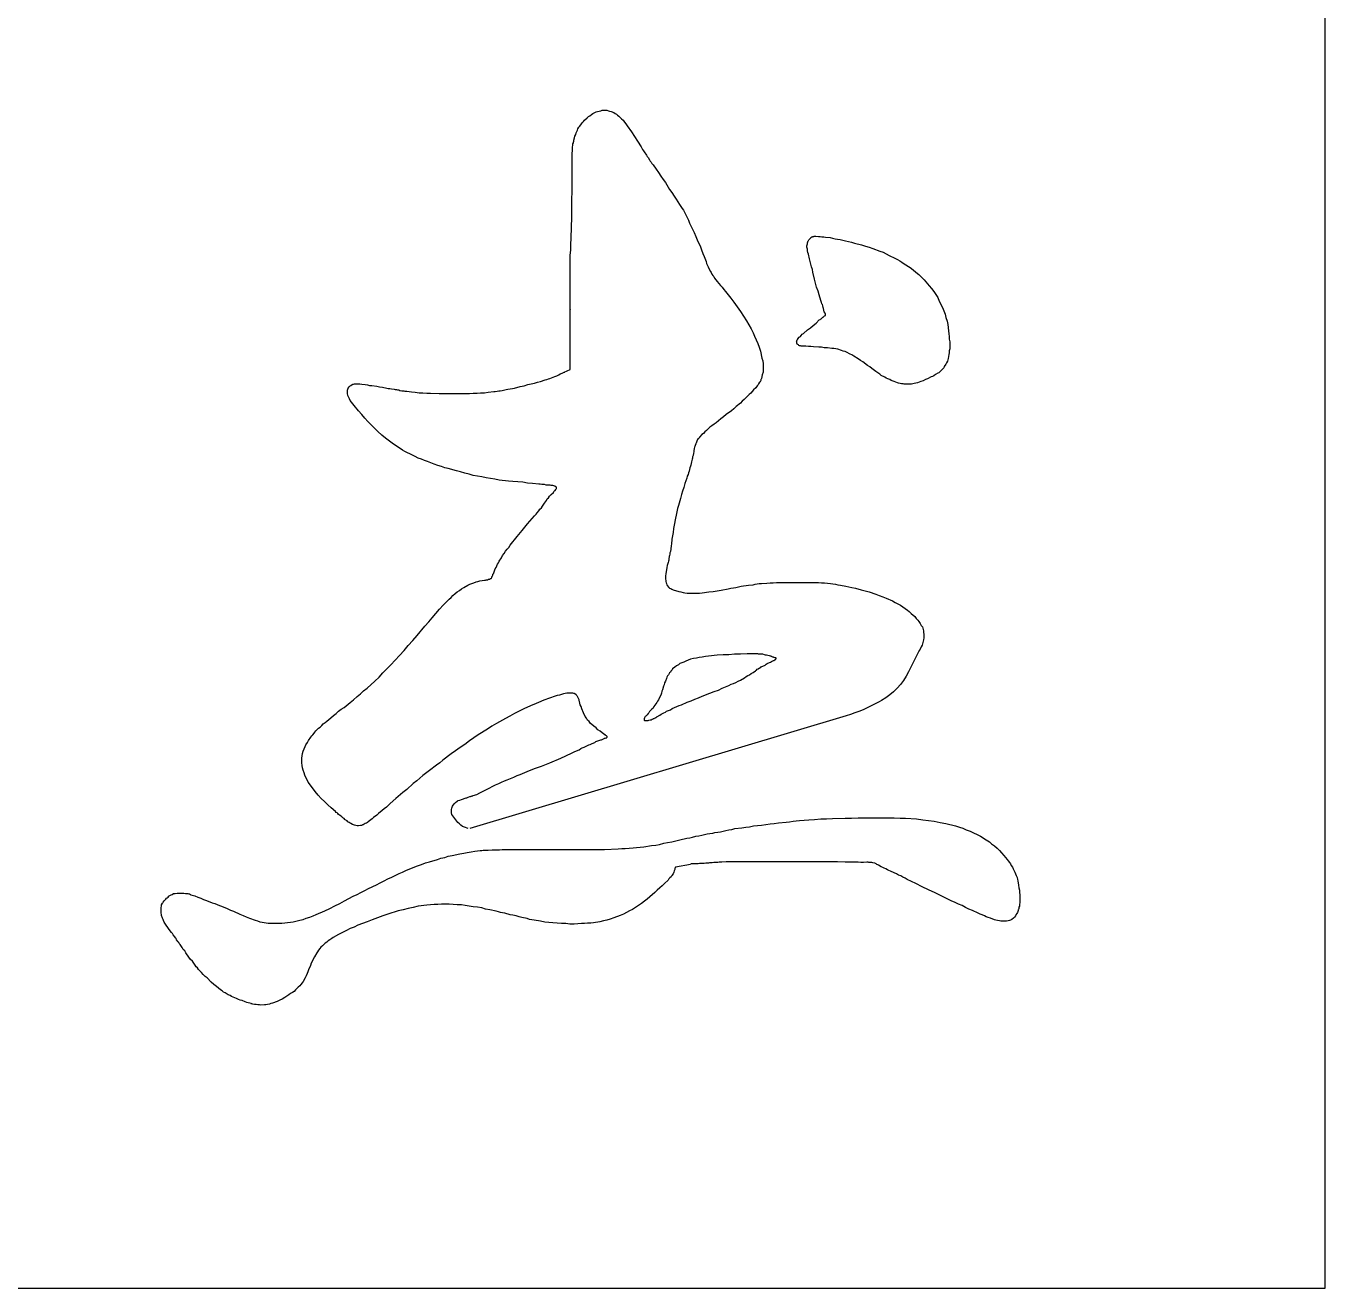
# Model space of a CAD drawing. Extents: x 0 to 5.1, y 0 to 11.
# Drawn here: x 2.559 to 5.118, y 0 to 2.487 of the extents above; entities that cross this region are included whole.
import ezdxf

# ---------------------------------------------------------------- set-up
doc = ezdxf.new("R2010")
doc.units = 0
doc.header["$MEASUREMENT"] = 0
doc.layers.get('0').update_dxf_attribs({"linetype": 'CONTINUOUS'})

msp = doc.modelspace()

# ---------------------------------------------------------------- linework, layer by layer
at = {"color": 88, "linetype": 'CONTINUOUS'}
for p, q in [((3.631328, 1.928382), (3.631328, 1.927623)), ((3.6192, 1.804785), (3.6192, 1.804027)), ((3.199236, 0.915344), (3.199236, 0.914585)), ((3.199236, 0.915344), (3.199236, 0.914585)), ((3.002899, 0.560477), (3.002899, 0.559719)), ((3.002899, 0.560477), (3.002899, 0.559719))]:
    msp.add_line(p, q, dxfattribs=at)
at = {"color": 7, "linetype": 'CONTINUOUS'}
msp.add_line((3.838278, 0.830418), (3.86834, 0.835313), dxfattribs=at)
msp.add_lwpolyline([(0, 0), (5.11811, 0), (5.11811, 11.023622), (0, 11.023622)], close=True, dxfattribs=at)
for points in [[(3.631329, 1.928382), (3.631329, 1.937481), (3.631329, 1.947338), (3.631329, 1.956437), (3.631329, 1.965536), (3.631329, 1.974636), (3.631329, 1.983735), (3.631329, 2.000416), (3.631329, 2.007241), (3.631329, 2.014065), (3.631329, 2.021648), (3.631329, 2.028472), (3.631329, 2.035296), (3.632087, 2.045912), (3.632087, 2.049703), (3.632087, 2.053495), (3.632087, 2.057286), (3.632087, 2.061077), (3.632845, 2.064869), (3.632845, 2.07321), (3.632845, 2.077759), (3.633603, 2.082309), (3.633603, 2.086858), (3.633603, 2.097474), (3.634361, 2.10354), (3.634361, 2.109606), (3.634361, 2.115672), (3.634361, 2.121738), (3.634361, 2.134629), (3.634361, 2.142211), (3.634361, 2.149794), (3.635119, 2.156618), (3.635119, 2.164201), (3.635119, 2.180125), (3.635119, 2.189224), (3.635119, 2.198323), (3.635119, 2.20818), (3.635119, 2.217279), (3.635119, 2.23017), (3.635119, 2.233203), (3.635119, 2.236994), (3.635877, 2.240785), (3.635877, 2.243819), (3.635877, 2.24761), (3.636635, 2.252918), (3.636635, 2.255192), (3.637393, 2.256709), (3.637393, 2.258226), (3.638151, 2.2605), (3.638151, 2.262017), (3.639667, 2.266566), (3.640425, 2.270358), (3.641941, 2.273391), (3.642699, 2.276424), (3.645732, 2.281732), (3.64649, 2.284765), (3.648006, 2.287798), (3.65028, 2.290073), (3.653312, 2.294622), (3.655586, 2.296897), (3.657103, 2.299172), (3.659377, 2.301446), (3.664683, 2.305996), (3.666957, 2.309029), (3.66999, 2.310546), (3.673022, 2.31282), (3.676054, 2.315095), (3.682118, 2.318128), (3.685151, 2.318886), (3.688183, 2.319645), (3.691215, 2.320403), (3.694247, 2.321161), (3.700312, 2.321161), (3.703344, 2.321161), (3.706376, 2.320403), (3.70865, 2.319645), (3.711683, 2.318886), (3.716989, 2.316612), (3.720021, 2.315095), (3.722295, 2.313579), (3.72457, 2.311304), (3.726844, 2.309787), (3.73215, 2.30448), (3.735182, 2.301446), (3.738215, 2.297655), (3.740489, 2.294622), (3.743521, 2.290831), (3.75186, 2.278699), (3.757924, 2.269599), (3.763989, 2.2605), (3.770811, 2.249126), (3.771569, 2.24761), (3.773085, 2.245335), (3.773843, 2.243819), (3.77536, 2.241544), (3.778392, 2.236994), (3.779908, 2.234719), (3.781424, 2.232445), (3.78294, 2.23017), (3.784456, 2.227895), (3.787488, 2.223345), (3.789005, 2.221071), (3.790521, 2.218796), (3.792037, 2.216521), (3.794311, 2.213488), (3.800375, 2.205147), (3.804924, 2.198323), (3.809472, 2.191498), (3.81402, 2.184674), (3.818569, 2.178608), (3.826907, 2.164959), (3.831456, 2.158893), (3.836004, 2.152069), (3.839794, 2.146003), (3.846617, 2.135387), (3.848891, 2.131596), (3.851923, 2.127804), (3.854198, 2.124013), (3.858746, 2.114914), (3.861778, 2.109606), (3.864052, 2.104298), (3.866326, 2.098991), (3.872391, 2.086858), (3.875423, 2.080034), (3.878455, 2.072451), (3.881488, 2.065627), (3.887552, 2.051978), (3.889826, 2.045912), (3.8921, 2.039088), (3.895133, 2.033022), (3.898923, 2.023164), (3.899681, 2.019373), (3.901197, 2.01634), (3.902713, 2.012549), (3.904229, 2.009516), (3.907262, 2.003449), (3.908778, 2.001175), (3.910294, 1.998142), (3.91181, 1.995867), (3.914084, 1.993592), (3.9156, 1.990559), (3.920907, 1.983735), (3.923939, 1.979943), (3.926971, 1.976152), (3.930761, 1.972361), (3.933794, 1.967811), (3.936826, 1.96402), (3.947439, 1.951129), (3.953503, 1.942789), (3.960326, 1.933689), (3.96639, 1.92459), (3.972455, 1.915491), (3.978519, 1.906392), (3.987616, 1.890468), (3.991406, 1.882886), (3.994438, 1.876061), (3.99747, 1.868479), (4.000503, 1.861655), (4.003535, 1.854072), (4.005809, 1.846489), (4.008841, 1.832841), (4.010357, 1.827533), (4.011115, 1.821467), (4.011115, 1.816159), (4.011115, 1.810093), (4.011115, 1.804785), (4.009599, 1.799477), (4.008083, 1.792653), (4.007325, 1.791136), (4.006567, 1.790378), (4.006567, 1.788861), (4.005809, 1.787345), (4.005051, 1.785828), (4.004293, 1.78507), (4.002019, 1.782037), (4.001261, 1.779762), (3.999745, 1.778246), (3.998228, 1.775971), (3.996712, 1.774454), (3.992164, 1.769905), (3.98989, 1.766872), (3.986858, 1.763839), (3.983825, 1.760806), (3.977003, 1.75474), (3.973971, 1.750948), (3.97018, 1.747915), (3.96639, 1.744124), (3.958051, 1.7373), (3.953503, 1.73275), (3.948955, 1.728959), (3.938342, 1.721376), (3.933036, 1.716826), (3.927729, 1.713035), (3.918632, 1.705453), (3.914842, 1.702419), (3.910294, 1.699386), (3.906504, 1.696353), (3.899681, 1.690287), (3.896649, 1.687254), (3.893617, 1.684221), (3.890584, 1.681946), (3.886036, 1.676639), (3.88452, 1.674364), (3.882246, 1.672089), (3.88073, 1.669056), (3.879213, 1.665265), (3.878455, 1.664506), (3.878455, 1.66299), (3.877697, 1.662232), (3.876939, 1.65844), (3.876181, 1.656924), (3.875423, 1.654649), (3.874665, 1.650099), (3.874665, 1.647825), (3.873907, 1.64555), (3.873149, 1.641), (3.872391, 1.637967), (3.872391, 1.635692), (3.871633, 1.633418), (3.870117, 1.62811), (3.869359, 1.625077), (3.868601, 1.622044), (3.867843, 1.619769), (3.867085, 1.616736), (3.865568, 1.609912), (3.864052, 1.606878), (3.863294, 1.603087), (3.861778, 1.600054), (3.86102, 1.596263), (3.85723, 1.585647), (3.854956, 1.578065), (3.852681, 1.570482), (3.850407, 1.563658), (3.848133, 1.556075), (3.844343, 1.542426), (3.842827, 1.53636), (3.841311, 1.529536), (3.839794, 1.52347), (3.838278, 1.517404), (3.836004, 1.503755), (3.834488, 1.49693), (3.83373, 1.489348), (3.832972, 1.482524), (3.831456, 1.475699), (3.830698, 1.465842), (3.82994, 1.463567), (3.82994, 1.461292), (3.829182, 1.458259), (3.829182, 1.455984), (3.828424, 1.451435), (3.827666, 1.44916), (3.827666, 1.446127), (3.826907, 1.443852), (3.826149, 1.441577), (3.825391, 1.437028), (3.825391, 1.434753), (3.824633, 1.432478), (3.823875, 1.430203), (3.822359, 1.424137), (3.821601, 1.420346), (3.820843, 1.415796), (3.820085, 1.412005), (3.819327, 1.407456), (3.818569, 1.403664), (3.818569, 1.39684), (3.819327, 1.394565), (3.819327, 1.39229), (3.820085, 1.390016), (3.820843, 1.388499), (3.821601, 1.386224), (3.822359, 1.384708), (3.825391, 1.380916), (3.826907, 1.3794), (3.829182, 1.378642), (3.831456, 1.377125), (3.83373, 1.376367), (3.836004, 1.375609), (3.838278, 1.37485), (3.845101, 1.372576), (3.848891, 1.371817), (3.853439, 1.371059), (3.85723, 1.370301), (3.861778, 1.369542), (3.870875, 1.369542), (3.875423, 1.369542), (3.88073, 1.369542), (3.886036, 1.369542), (3.891342, 1.370301), (3.904229, 1.371817), (3.912568, 1.372576), (3.920907, 1.374092), (3.928487, 1.375609), (3.942132, 1.377883), (3.947439, 1.3794), (3.952745, 1.380158), (3.957293, 1.380916), (3.967906, 1.383191), (3.972455, 1.383949), (3.977761, 1.384708), (3.982309, 1.385466), (3.991406, 1.386224), (3.995196, 1.386982), (3.999745, 1.387741), (4.003535, 1.388499), (4.008083, 1.388499), (4.018696, 1.389257), (4.024761, 1.390016), (4.030825, 1.390016), (4.037647, 1.390774), (4.043712, 1.390774), (4.060389, 1.390774), (4.071002, 1.390774), (4.081615, 1.390774), (4.09147, 1.390774), (4.108147, 1.390774), (4.114211, 1.390774), (4.120276, 1.390774), (4.12634, 1.390016), (4.132405, 1.390016), (4.143776, 1.388499), (4.148324, 1.387741), (4.15363, 1.386982), (4.158179, 1.386224), (4.163485, 1.385466), (4.174098, 1.383191), (4.180162, 1.381675), (4.186227, 1.380916), (4.193049, 1.3794), (4.20442, 1.376367), (4.209727, 1.37485), (4.215033, 1.373334), (4.220339, 1.371817), (4.233226, 1.367268), (4.240049, 1.364993), (4.246871, 1.36196), (4.253694, 1.359685), (4.265823, 1.354377), (4.271129, 1.351344), (4.276436, 1.348311), (4.281742, 1.346036), (4.290839, 1.339212), (4.295387, 1.336179), (4.299177, 1.333146), (4.302968, 1.329355), (4.30979, 1.323288), (4.312822, 1.319497), (4.315855, 1.316464), (4.318129, 1.313431), (4.320403, 1.30964), (4.322677, 1.305848), (4.324951, 1.302815), (4.327226, 1.295233), (4.327226, 1.2922), (4.327984, 1.288408), (4.327984, 1.285375), (4.327984, 1.281584), (4.327226, 1.277793), (4.326467, 1.27476), (4.324193, 1.267177), (4.322677, 1.263386), (4.320403, 1.258836), (4.318364, 1.255438)], [(3.39818, 0.933301), (3.397089, 0.936575), (3.397089, 0.943399), (3.397847, 0.945674), (3.399363, 0.949465), (3.402395, 0.954015), (3.405427, 0.957048), (3.40846, 0.959323), (3.409218, 0.960081), (3.409976, 0.960081), (3.410734, 0.960839), (3.413766, 0.961598), (3.416798, 0.963114), (3.425895, 0.966147), (3.427411, 0.966147), (3.430443, 0.967664), (3.433476, 0.968422), (3.434992, 0.968422), (3.43575, 0.96918), (3.436508, 0.96918), (3.438024, 0.969938), (3.43954, 0.969938), (3.440298, 0.970697), (3.447121, 0.972971), (3.453185, 0.976005), (3.460008, 0.979038), (3.466072, 0.982829), (3.484265, 0.991928), (3.49033, 0.994203), (3.495636, 0.997236), (3.501701, 0.999511), (3.507007, 1.001785), (3.519894, 1.007093), (3.526717, 1.010126), (3.532781, 1.012401), (3.550974, 1.019984), (3.563103, 1.024533), (3.574474, 1.028325), (3.591152, 1.035149), (3.612377, 1.044248), (3.622232, 1.048798), (3.62678, 1.051072), (3.631329, 1.052589), (3.640425, 1.057139), (3.648764, 1.06093), (3.651796, 1.063205), (3.654828, 1.064721), (3.658619, 1.066238), (3.667715, 1.070787), (3.670748, 1.071546), (3.674538, 1.073062), (3.679844, 1.075337), (3.68136, 1.076853), (3.685909, 1.07837), (3.689699, 1.079886), (3.691215, 1.080645), (3.692731, 1.080645), (3.694247, 1.081403), (3.696522, 1.082161), (3.698038, 1.082919), (3.698796, 1.083678), (3.700312, 1.083678), (3.701828, 1.084436), (3.703344, 1.084436), (3.703344, 1.085194), (3.704102, 1.085952), (3.704102, 1.086711), (3.702586, 1.088227), (3.70107, 1.088986), (3.70107, 1.089744), (3.700312, 1.089744), (3.699554, 1.090502), (3.694247, 1.094293), (3.690457, 1.097326), (3.685909, 1.100359), (3.682118, 1.104151), (3.67757, 1.107184), (3.670748, 1.11325), (3.668473, 1.116283), (3.665441, 1.119316), (3.663167, 1.123107), (3.660893, 1.12614), (3.657103, 1.133723), (3.65407, 1.141306), (3.652554, 1.145855), (3.651038, 1.149646), (3.649522, 1.155713), (3.648764, 1.157229), (3.648764, 1.159504), (3.645732, 1.16557), (3.644974, 1.166328), (3.644216, 1.167845), (3.642699, 1.169361), (3.640425, 1.170878), (3.639667, 1.171636), (3.638151, 1.171636), (3.636635, 1.172394), (3.624506, 1.172394), (3.621474, 1.171636), (3.617684, 1.170878), (3.610103, 1.168603), (3.605555, 1.167845), (3.601764, 1.166328), (3.579023, 1.158746), (3.56841, 1.154196), (3.563861, 1.151921), (3.553249, 1.147372), (3.539604, 1.141306), (3.52141, 1.132206), (3.512314, 1.126899), (3.503975, 1.122349), (3.485782, 1.112492), (3.476685, 1.107184), (3.468346, 1.101118), (3.450153, 1.090502), (3.432717, 1.07837), (3.423621, 1.071546), (3.414524, 1.065479), (3.405427, 1.058655), (3.396331, 1.052589), (3.380411, 1.040457), (3.374347, 1.035149), (3.367525, 1.030599), (3.353879, 1.019984), (3.340992, 1.010126), (3.328864, 0.999511), (3.322041, 0.994203), (3.309154, 0.982829), (3.301573, 0.976763), (3.287928, 0.964631), (3.276558, 0.954773), (3.272767, 0.950982), (3.268977, 0.947949), (3.264429, 0.944157), (3.260638, 0.941124), (3.253816, 0.935058), (3.250026, 0.932025), (3.243961, 0.927476), (3.240929, 0.924443), (3.235622, 0.920651), (3.233348, 0.919135), (3.231832, 0.917618), (3.229558, 0.916102), (3.227284, 0.915344), (3.223494, 0.913069), (3.221977, 0.913069), (3.221219, 0.91231), (3.219703, 0.911552), (3.218187, 0.911552), (3.214397, 0.910794), (3.211365, 0.910794), (3.20909, 0.911552), (3.206058, 0.91231), (3.204542, 0.913069), (3.202268, 0.913827), (3.199236, 0.915344)], [(3.002899, 0.560477), (2.999867, 0.561235), (2.996834, 0.561993), (2.993802, 0.562752), (2.99077, 0.564268), (2.984705, 0.566543), (2.980915, 0.567301), (2.977883, 0.568818), (2.974093, 0.570334), (2.96727, 0.573367), (2.964238, 0.574884), (2.961206, 0.5764), (2.957415, 0.577917), (2.951351, 0.581708), (2.948319, 0.583225), (2.945286, 0.5855), (2.942254, 0.587774), (2.934674, 0.594599), (2.929367, 0.59839), (2.924061, 0.60294), (2.915722, 0.61128), (2.911932, 0.614314), (2.908142, 0.618105), (2.905109, 0.621896), (2.899045, 0.627962), (2.896771, 0.630995), (2.894497, 0.63327), (2.892222, 0.636303), (2.886916, 0.643886), (2.883126, 0.647677), (2.880093, 0.652227), (2.874029, 0.660568), (2.871755, 0.664359), (2.868723, 0.667392), (2.866448, 0.671183), (2.862658, 0.677249), (2.861142, 0.678766), (2.860384, 0.681041), (2.858868, 0.682557), (2.855836, 0.686348), (2.855078, 0.688623), (2.853561, 0.69014), (2.852045, 0.692415), (2.849013, 0.696206), (2.847497, 0.698481), (2.845981, 0.700755), (2.841432, 0.706821), (2.8384, 0.710613), (2.835368, 0.715162), (2.831578, 0.721228), (2.830062, 0.724262), (2.829304, 0.726536), (2.827787, 0.728811), (2.826271, 0.734119), (2.826271, 0.736394), (2.825513, 0.738668), (2.825513, 0.740943), (2.825513, 0.745493), (2.825513, 0.747768), (2.825513, 0.749284), (2.826271, 0.753075), (2.826271, 0.753834), (2.826271, 0.75535), (2.827787, 0.758383), (2.828545, 0.759142), (2.829304, 0.760658), (2.831578, 0.762933), (2.832336, 0.764449), (2.833852, 0.765966), (2.83461, 0.766724), (2.836126, 0.768241), (2.836884, 0.768999), (2.839158, 0.770516), (2.840674, 0.772032), (2.841432, 0.77279), (2.843707, 0.774307), (2.845223, 0.775065), (2.846739, 0.775823), (2.849771, 0.77734), (2.851287, 0.77734), (2.852803, 0.77734), (2.856594, 0.778098), (2.858868, 0.778098), (2.861142, 0.778098), (2.86569, 0.778098), (2.867964, 0.778098), (2.870239, 0.778098), (2.873271, 0.77734), (2.874787, 0.77734), (2.875545, 0.77734), (2.877061, 0.77734), (2.877819, 0.77734), (2.880093, 0.776582), (2.88161, 0.776582), (2.882368, 0.775823), (2.883126, 0.775823), (2.883884, 0.775065), (2.891464, 0.77279), (2.897529, 0.770516), (2.903593, 0.768241), (2.9089, 0.765966), (2.914964, 0.763691), (2.925577, 0.759142), (2.930883, 0.757625), (2.935432, 0.756109), (2.93998, 0.753834), (2.944528, 0.752317), (2.955141, 0.747768), (2.961964, 0.744735), (2.968028, 0.74246), (2.980157, 0.737152), (2.98698, 0.734119), (2.993044, 0.731844), (2.999108, 0.728811), (3.010479, 0.72502), (3.015028, 0.723503), (3.019576, 0.721987), (3.024124, 0.721228), (3.032463, 0.719712), (3.036253, 0.718954), (3.040044, 0.718954), (3.043834, 0.718954), (3.047624, 0.718954), (3.056721, 0.718954), (3.062785, 0.718954), (3.06885, 0.719712), (3.074156, 0.72047), (3.080221, 0.721228), (3.085527, 0.721987), (3.098414, 0.72502), (3.105237, 0.726536), (3.111301, 0.728811), (3.118124, 0.731086), (3.124946, 0.733361), (3.131011, 0.736394), (3.147688, 0.743218), (3.157543, 0.747768), (3.167397, 0.753075), (3.177252, 0.757625), (3.186349, 0.762933), (3.203784, 0.772032), (3.211365, 0.775823), (3.218945, 0.779615), (3.226526, 0.783406), (3.234106, 0.787197), (3.249268, 0.79478), (3.256848, 0.798571), (3.264429, 0.802363), (3.272009, 0.806154), (3.27959, 0.809945), (3.293993, 0.816769), (3.300815, 0.819803), (3.307638, 0.822836), (3.315219, 0.825869), (3.33038, 0.831935), (3.33796, 0.834968), (3.346299, 0.838001), (3.353879, 0.840276), (3.369799, 0.844825), (3.376621, 0.8471), (3.384202, 0.848616), (3.391024, 0.850891), (3.398605, 0.852408), (3.413766, 0.855441), (3.421347, 0.856957), (3.428169, 0.858474), (3.43575, 0.85999), (3.44333, 0.860749), (3.453943, 0.862265), (3.456975, 0.862265), (3.460008, 0.863023), (3.463798, 0.863023), (3.46683, 0.863023), (3.469862, 0.863023), (3.477443, 0.863782), (3.482749, 0.863782), (3.487298, 0.863782), (3.491846, 0.863782), (3.497152, 0.86454), (3.501701, 0.86454), (3.506249, 0.86454), (3.511555, 0.86454), (3.525959, 0.86454), (3.535813, 0.86454), (3.54491, 0.86454), (3.554765, 0.86454), (3.56462, 0.86454), (3.573716, 0.86454), (3.583571, 0.86454), (3.593426, 0.86454), (3.622232, 0.86454), (3.641183, 0.86454), (3.660135, 0.86454), (3.679844, 0.86454), (3.698796, 0.86454), (3.725328, 0.865298), (3.732908, 0.866057), (3.739731, 0.866057), (3.747311, 0.866815), (3.754892, 0.867573), (3.761714, 0.868331), (3.769295, 0.86909), (3.776118, 0.869848), (3.791279, 0.872123), (3.799617, 0.872881), (3.807198, 0.874397), (3.815537, 0.876672), (3.823117, 0.878189), (3.831456, 0.879705), (3.839036, 0.881222), (3.847375, 0.883497), (3.86102, 0.88653), (3.867085, 0.887288), (3.872391, 0.888804), (3.878455, 0.890321), (3.88452, 0.891079), (3.890584, 0.892596), (3.901197, 0.89487), (3.906504, 0.895629), (3.91181, 0.896387), (3.916358, 0.897904), (3.921665, 0.898662), (3.926971, 0.89942), (3.937584, 0.901695), (3.943648, 0.903211), (3.949713, 0.90397), (3.955777, 0.905486), (3.969422, 0.907003), (3.977003, 0.908519), (3.984583, 0.909277), (3.992164, 0.910794), (4.008083, 0.91231), (4.016422, 0.913827), (4.024761, 0.914585), (4.033099, 0.915344), (4.041438, 0.91686), (4.056599, 0.918377), (4.063421, 0.919135), (4.070244, 0.919893), (4.076308, 0.920651), (4.083131, 0.92141), (4.101324, 0.922926), (4.112695, 0.923684), (4.124824, 0.924443), (4.136195, 0.924443), (4.147566, 0.925201), (4.172582, 0.925959), (4.185469, 0.925959), (4.198356, 0.926717), (4.211243, 0.926717), (4.224888, 0.926717), (4.248388, 0.926717), (4.259, 0.926717), (4.269613, 0.926717), (4.280984, 0.925959), (4.291597, 0.925959), (4.31358, 0.924443), (4.325709, 0.922926), (4.33708, 0.92141), (4.348451, 0.919893), (4.359822, 0.917618), (4.371193, 0.915344), (4.390144, 0.910794), (4.397725, 0.908519), (4.404547, 0.906244), (4.41137, 0.903211), (4.418951, 0.900178), (4.425773, 0.897145), (4.432596, 0.894112), (4.439418, 0.890321), (4.450789, 0.883497), (4.456853, 0.879705), (4.461402, 0.875156), (4.466708, 0.871364), (4.472015, 0.866815), (4.476563, 0.862265), (4.481111, 0.857716), (4.48566, 0.852408), (4.491724, 0.844825), (4.493998, 0.841792), (4.496272, 0.838759), (4.498547, 0.835726), (4.500063, 0.832693), (4.502337, 0.82966), (4.503853, 0.825869), (4.506885, 0.819803), (4.508401, 0.816011), (4.509917, 0.812978), (4.511434, 0.809187), (4.512192, 0.805396), (4.51295, 0.802363), (4.514466, 0.794022), (4.515224, 0.788714), (4.515982, 0.784164), (4.515982, 0.779615), (4.51674, 0.775065), (4.51674, 0.768241), (4.51674, 0.765966), (4.51674, 0.763691), (4.51674, 0.762175), (4.51674, 0.7599), (4.515982, 0.756109), (4.515982, 0.754592), (4.515982, 0.753834), (4.515982, 0.752317), (4.515224, 0.750801), (4.515224, 0.747768), (4.514466, 0.746251), (4.513708, 0.745493), (4.513708, 0.743976), (4.512192, 0.740185), (4.510675, 0.73791), (4.509159, 0.735635), (4.508401, 0.733361), (4.506127, 0.731086), (4.504611, 0.728811), (4.500821, 0.726536), (4.498547, 0.72502), (4.496272, 0.724262), (4.493998, 0.723503), (4.490966, 0.722745), (4.488692, 0.722745), (4.482627, 0.722745), (4.479595, 0.722745), (4.476563, 0.723503), (4.472773, 0.724262), (4.46974, 0.72502), (4.466708, 0.725778), (4.459128, 0.728811), (4.454579, 0.730328), (4.450789, 0.731844), (4.446999, 0.733361), (4.44245, 0.735635), (4.43866, 0.737152), (4.43487, 0.738668), (4.423499, 0.743976), (4.416676, 0.747009), (4.409854, 0.750042), (4.403031, 0.753834), (4.396209, 0.756867), (4.389386, 0.7599), (4.381806, 0.762933), (4.362096, 0.77279), (4.349967, 0.778856), (4.33708, 0.784922), (4.324193, 0.790989), (4.312064, 0.797055), (4.294629, 0.805396), (4.290839, 0.80767), (4.28629, 0.809945), (4.2825, 0.81222), (4.277952, 0.813736), (4.274161, 0.816011), (4.269613, 0.818286), (4.262033, 0.821319), (4.259, 0.822836), (4.255968, 0.824352), (4.252936, 0.825869), (4.249904, 0.827385), (4.246871, 0.828902), (4.243839, 0.830418), (4.238533, 0.833451), (4.237017, 0.83421), (4.235501, 0.834968), (4.233984, 0.835726), (4.232468, 0.836484), (4.230952, 0.837243), (4.227162, 0.838001), (4.225646, 0.838759), (4.223372, 0.838759), (4.221856, 0.838759), (4.219581, 0.838759), (4.218065, 0.839517), (4.215791, 0.839517), (4.208969, 0.838759), (4.203662, 0.838759), (4.198356, 0.839517), (4.193049, 0.839517), (4.187743, 0.839517), (4.183195, 0.839517), (4.177888, 0.839517), (4.172582, 0.839517), (4.157421, 0.840276), (4.147566, 0.840276), (4.137711, 0.840276), (4.127856, 0.840276), (4.118002, 0.840276), (4.108147, 0.840276), (4.098292, 0.840276), (4.088437, 0.840276), (4.065696, 0.840276), (4.053567, 0.840276), (4.041438, 0.840276), (4.029309, 0.840276), (4.01718, 0.840276), (4.005051, 0.840276), (3.992922, 0.840276), (3.975487, 0.840276), (3.97018, 0.840276), (3.964874, 0.840276), (3.959568, 0.840276), (3.954261, 0.840276), (3.948955, 0.840276), (3.943648, 0.840276), (3.938342, 0.840276), (3.930003, 0.839517), (3.926971, 0.839517), (3.924697, 0.839517), (3.921665, 0.838759), (3.91939, 0.838759), (3.916358, 0.838759), (3.914084, 0.838759), (3.911052, 0.838001), (3.905745, 0.838001), (3.903471, 0.837243), (3.900439, 0.837243), (3.898165, 0.837243), (3.895133, 0.836484), (3.889826, 0.836484), (3.886036, 0.836484), (3.883004, 0.835726), (3.879971, 0.835726), (3.873907, 0.835726), (3.870875, 0.835726), (3.868912, 0.835726)]]:
    msp.add_lwpolyline(points, dxfattribs=at)
at = {"color": 88, "linetype": 'CONTINUOUS'}
for points in [[(4.284016, 1.782037), (4.280984, 1.782795), (4.277952, 1.783554), (4.275678, 1.784312), (4.272645, 1.78507), (4.269613, 1.786587), (4.263549, 1.788861), (4.260516, 1.790378), (4.256726, 1.791894), (4.253694, 1.793411), (4.250662, 1.794927), (4.243839, 1.798719), (4.240807, 1.800994), (4.237017, 1.804027), (4.233226, 1.806301), (4.225646, 1.812367), (4.221097, 1.815401), (4.216549, 1.818434), (4.207452, 1.825258), (4.202904, 1.828291), (4.198356, 1.831324), (4.190017, 1.836632), (4.186227, 1.838907), (4.182437, 1.840423), (4.175614, 1.844214), (4.172582, 1.845731), (4.168791, 1.846489), (4.165759, 1.848006), (4.158179, 1.850281), (4.154388, 1.851039), (4.150598, 1.851797), (4.146808, 1.851797), (4.137711, 1.853314), (4.131647, 1.853314), (4.12634, 1.854072), (4.121034, 1.854072), (4.110421, 1.85483), (4.105115, 1.855588), (4.100566, 1.855588), (4.09526, 1.856347), (4.088437, 1.856347), (4.086163, 1.856347), (4.084647, 1.857105), (4.083131, 1.857105), (4.081615, 1.857863), (4.080857, 1.858621), (4.078583, 1.860138), (4.078583, 1.860896), (4.077825, 1.861655), (4.077825, 1.862413), (4.077825, 1.863929), (4.077066, 1.864688), (4.077825, 1.866204), (4.077825, 1.867721), (4.078583, 1.868479), (4.079341, 1.869237), (4.079341, 1.870754), (4.082373, 1.873787), (4.084647, 1.875303), (4.086163, 1.877578), (4.088437, 1.879853), (4.090712, 1.881369), (4.098292, 1.888194), (4.104357, 1.892743), (4.109663, 1.897293), (4.115727, 1.901842), (4.121792, 1.907908), (4.123308, 1.908667), (4.124066, 1.909425), (4.125582, 1.910183), (4.12634, 1.910942), (4.128614, 1.913216), (4.129372, 1.913216), (4.130131, 1.913975), (4.130889, 1.914733), (4.131647, 1.915491), (4.132405, 1.916249), (4.133163, 1.917008), (4.133163, 1.917008), (4.133921, 1.917008), (4.133921, 1.917766), (4.133921, 1.918524), (4.133921, 1.919282), (4.133921, 1.920041), (4.133163, 1.920799), (4.133163, 1.921557), (4.131647, 1.923832), (4.130889, 1.926107), (4.130889, 1.927623), (4.130131, 1.92914), (4.130131, 1.930656), (4.129372, 1.932173), (4.128614, 1.935964), (4.127856, 1.938239), (4.127098, 1.939755), (4.12634, 1.94203), (4.125582, 1.944305), (4.124824, 1.94658), (4.121792, 1.957196), (4.119518, 1.964778), (4.116485, 1.972361), (4.114211, 1.980702), (4.112695, 1.988284), (4.108905, 2.001933), (4.108147, 2.007241), (4.106631, 2.012549), (4.105115, 2.017856), (4.103599, 2.023164), (4.10284, 2.028472), (4.100566, 2.037571), (4.09905, 2.040604), (4.098292, 2.044396), (4.098292, 2.047429), (4.097534, 2.05122), (4.097534, 2.054253), (4.098292, 2.058044), (4.098292, 2.058803), (4.098292, 2.058803), (4.098292, 2.059561), (4.098292, 2.059561), (4.098292, 2.060319), (4.09905, 2.061077), (4.09905, 2.061836), (4.09905, 2.062594), (4.099808, 2.062594), (4.099808, 2.063352), (4.100566, 2.064869), (4.101324, 2.065627), (4.102082, 2.066385), (4.103599, 2.06866), (4.104357, 2.069418), (4.105115, 2.070177), (4.107389, 2.071693), (4.108147, 2.071693), (4.108905, 2.072451), (4.109663, 2.072451), (4.111179, 2.072451), (4.111937, 2.07321), (4.113453, 2.07321), (4.114211, 2.07321), (4.114969, 2.07321), (4.120276, 2.072451), (4.123308, 2.072451), (4.127098, 2.071693), (4.130889, 2.071693), (4.133921, 2.070935), (4.143018, 2.070177), (4.147566, 2.069418), (4.152872, 2.067902), (4.157421, 2.067144), (4.162727, 2.066385), (4.17334, 2.06411), (4.179404, 2.062594), (4.185469, 2.061077), (4.191533, 2.059561), (4.205178, 2.05577), (4.212759, 2.053495), (4.220339, 2.05122), (4.227162, 2.048945), (4.240807, 2.043637), (4.247629, 2.041363), (4.253694, 2.03833), (4.259758, 2.035296), (4.270371, 2.029989), (4.275678, 2.026956), (4.280226, 2.024681), (4.284774, 2.021648), (4.289323, 2.018615), (4.300694, 2.011032), (4.306758, 2.006483), (4.312064, 2.001933), (4.318129, 1.997383), (4.323435, 1.992076), (4.328742, 1.986768), (4.338596, 1.975394), (4.343145, 1.970086), (4.347693, 1.96402), (4.351483, 1.957954), (4.355274, 1.951888), (4.358306, 1.945063), (4.36437, 1.932173), (4.367403, 1.926107), (4.369677, 1.919282), (4.371193, 1.912458), (4.373467, 1.905634), (4.374983, 1.898809), (4.376499, 1.886677), (4.377257, 1.880611), (4.378015, 1.875303), (4.378015, 1.869995), (4.378773, 1.864688), (4.378773, 1.855588), (4.378773, 1.851039), (4.378015, 1.847248), (4.378015, 1.843456), (4.377257, 1.839665), (4.375741, 1.832082), (4.374983, 1.829049), (4.374225, 1.826774), (4.372709, 1.823741), (4.371193, 1.820708), (4.368161, 1.816159), (4.367403, 1.813884), (4.365886, 1.812367), (4.36437, 1.810851), (4.36058, 1.80706), (4.359064, 1.805543), (4.357548, 1.804027), (4.355274, 1.803268), (4.350725, 1.800235), (4.347693, 1.79796), (4.344661, 1.796444), (4.342387, 1.795686), (4.334806, 1.791894), (4.331016, 1.790378), (4.326467, 1.788103), (4.321919, 1.786587), (4.315097, 1.784312), (4.312064, 1.783554), (4.309032, 1.782795), (4.306, 1.782037), (4.303726, 1.781279), (4.297661, 1.781279), (4.295387, 1.781279), (4.292355, 1.781279), (4.289323, 1.781279), (4.287048, 1.782037), (4.284016, 1.782037), (4.284016, 1.782037)], [(3.6192, 1.804785), (3.631329, 1.810093), (3.631329, 1.928382)], [(3.199236, 0.915344), (3.19772, 0.916102), (3.195445, 0.917618), (3.193171, 0.919135), (3.191655, 0.920651), (3.187865, 0.922926), (3.187107, 0.923684), (3.185591, 0.925201), (3.184833, 0.925959), (3.183316, 0.926717), (3.182558, 0.927476), (3.181042, 0.928992), (3.17801, 0.931267), (3.176494, 0.932025), (3.174978, 0.933542), (3.173462, 0.935058), (3.171946, 0.936575), (3.17043, 0.937333), (3.168913, 0.93885), (3.160575, 0.946432), (3.153752, 0.952498), (3.14693, 0.958564), (3.140865, 0.964631), (3.134801, 0.971455), (3.128736, 0.978279), (3.12343, 0.985862), (3.115091, 0.997236), (3.112817, 1.001785), (3.110543, 1.006335), (3.108269, 1.010885), (3.106753, 1.015434), (3.105237, 1.020742), (3.10372, 1.025292), (3.102962, 1.029841), (3.102204, 1.035149), (3.102204, 1.044248), (3.102962, 1.048798), (3.10372, 1.053347), (3.105237, 1.057897), (3.106753, 1.062446), (3.109027, 1.066996), (3.110543, 1.070787), (3.113575, 1.075337), (3.115849, 1.079128), (3.120398, 1.085952), (3.121914, 1.088227), (3.124188, 1.090502), (3.126462, 1.093535), (3.127978, 1.09581), (3.130252, 1.098085), (3.135559, 1.103393), (3.138591, 1.105667), (3.141623, 1.1087), (3.144656, 1.111733), (3.148446, 1.114766), (3.151478, 1.117041), (3.159817, 1.123866), (3.165123, 1.128415), (3.17043, 1.132206), (3.174978, 1.136756), (3.180284, 1.140547), (3.185591, 1.144339), (3.19772, 1.154196), (3.204542, 1.159504), (3.211365, 1.16557), (3.218187, 1.170878), (3.224252, 1.176944), (3.231074, 1.182252), (3.246235, 1.1959), (3.254574, 1.204241), (3.262154, 1.212582), (3.270493, 1.220923), (3.278074, 1.228506), (3.294751, 1.246704), (3.303848, 1.256561), (3.312186, 1.266419), (3.321283, 1.276276), (3.329622, 1.286134), (3.344783, 1.304332), (3.352363, 1.312673), (3.359186, 1.321014), (3.366766, 1.329355), (3.373589, 1.337695), (3.38117, 1.346036), (3.39254, 1.35741), (3.396331, 1.361202), (3.400121, 1.364993), (3.404669, 1.368784), (3.40846, 1.371817), (3.413008, 1.37485), (3.416798, 1.377883), (3.421347, 1.380916), (3.429685, 1.385466), (3.433476, 1.386982), (3.437266, 1.388499), (3.441056, 1.390016), (3.445604, 1.391532), (3.449395, 1.39229), (3.453185, 1.393807), (3.457733, 1.394565), (3.462282, 1.395323), (3.46304, 1.395323), (3.463798, 1.395323), (3.464556, 1.395323), (3.465314, 1.396082), (3.46683, 1.396082), (3.468346, 1.396082), (3.469104, 1.396082), (3.469862, 1.39684), (3.47062, 1.39684), (3.471378, 1.39684), (3.472136, 1.39684), (3.472895, 1.39684), (3.473653, 1.397598), (3.473653, 1.397598), (3.474411, 1.398356), (3.475169, 1.398356), (3.475169, 1.399115), (3.475927, 1.399115), (3.476685, 1.400631), (3.476685, 1.401389), (3.477443, 1.402148), (3.477443, 1.402906), (3.478201, 1.403664), (3.478959, 1.405181), (3.478959, 1.406697), (3.479717, 1.407456), (3.480475, 1.408214), (3.480475, 1.40973), (3.481991, 1.413522), (3.483507, 1.417313), (3.485023, 1.420346), (3.48654, 1.423379), (3.488056, 1.426412), (3.489572, 1.429445), (3.491088, 1.432478), (3.495636, 1.439303), (3.49791, 1.443852), (3.500943, 1.447643), (3.503975, 1.452193), (3.507007, 1.455984), (3.510039, 1.459776), (3.513072, 1.464325), (3.526717, 1.481007), (3.536571, 1.493139), (3.547184, 1.50603), (3.560829, 1.521953), (3.563861, 1.524986), (3.566136, 1.528019), (3.569168, 1.531811), (3.571442, 1.534844), (3.574474, 1.537877), (3.576748, 1.54091), (3.580539, 1.546976), (3.582813, 1.549251), (3.584329, 1.552284), (3.585845, 1.555317), (3.588119, 1.557591), (3.590393, 1.560624), (3.593426, 1.563658), (3.597974, 1.568207), (3.598732, 1.569724), (3.600248, 1.57124), (3.601764, 1.571998), (3.602522, 1.573515), (3.60328, 1.575031), (3.604038, 1.57579), (3.604038, 1.577306), (3.60328, 1.578823), (3.60328, 1.578823), (3.602522, 1.578823), (3.602522, 1.579581), (3.601764, 1.579581), (3.601764, 1.579581), (3.601006, 1.580339), (3.601006, 1.580339), (3.598732, 1.581098), (3.597216, 1.581856), (3.5957, 1.581856), (3.594942, 1.581856), (3.593426, 1.581856), (3.59191, 1.582614), (3.590393, 1.582614), (3.585845, 1.582614), (3.583571, 1.582614), (3.580539, 1.583372), (3.577506, 1.583372), (3.575232, 1.583372), (3.5722, 1.584131), (3.569168, 1.584131), (3.557039, 1.585647), (3.547184, 1.586405), (3.538087, 1.587922), (3.528233, 1.58868), (3.518378, 1.589438), (3.509281, 1.590197), (3.491088, 1.592471), (3.482749, 1.593988), (3.474411, 1.595505), (3.465314, 1.597021), (3.456975, 1.598538), (3.440298, 1.601571), (3.431959, 1.603845), (3.423621, 1.60612), (3.415282, 1.608395), (3.406944, 1.61067), (3.391024, 1.615219), (3.384202, 1.616736), (3.377379, 1.619011), (3.370557, 1.621285), (3.362976, 1.62356), (3.350089, 1.628868), (3.344025, 1.631143), (3.33796, 1.633418), (3.331896, 1.635692), (3.325831, 1.638725), (3.315219, 1.644033), (3.31067, 1.646308), (3.305364, 1.648583), (3.300815, 1.651616), (3.296267, 1.654649), (3.28338, 1.66299), (3.275041, 1.669056), (3.267461, 1.675122), (3.25988, 1.681188), (3.2523, 1.688013), (3.239413, 1.700903), (3.23259, 1.707727), (3.226526, 1.714552), (3.220461, 1.721376), (3.214397, 1.728959), (3.2053, 1.739574), (3.203026, 1.742607), (3.199994, 1.74564), (3.19772, 1.749432), (3.196203, 1.752465), (3.194687, 1.756256), (3.193171, 1.759289), (3.192413, 1.76308), (3.192413, 1.76763), (3.192413, 1.768388), (3.192413, 1.769905), (3.193171, 1.770663), (3.193171, 1.771421), (3.193171, 1.77218), (3.193929, 1.772938), (3.193929, 1.773696), (3.195445, 1.775971), (3.196203, 1.776729), (3.196962, 1.777487), (3.19772, 1.778246), (3.199236, 1.779004), (3.20151, 1.78052), (3.203026, 1.781279), (3.204542, 1.781279), (3.206058, 1.782037), (3.210607, 1.782037), (3.213639, 1.782037), (3.216671, 1.782037), (3.220461, 1.781279), (3.227284, 1.78052), (3.231832, 1.779762), (3.235622, 1.779004), (3.240171, 1.779004), (3.250026, 1.777487), (3.255332, 1.775971), (3.261396, 1.775213), (3.269735, 1.773696), (3.272767, 1.772938), (3.2758, 1.772938), (3.278832, 1.77218), (3.284138, 1.771421), (3.286412, 1.770663), (3.288687, 1.770663), (3.290961, 1.769905), (3.293235, 1.769905), (3.295509, 1.769147), (3.299299, 1.768388), (3.300815, 1.768388), (3.30309, 1.768388), (3.305364, 1.76763), (3.30688, 1.76763), (3.309154, 1.76763), (3.318251, 1.766113), (3.325831, 1.765355), (3.333412, 1.764597), (3.340992, 1.764597), (3.348573, 1.763839), (3.356154, 1.763839), (3.372831, 1.76308), (3.38117, 1.76308), (3.390266, 1.76308), (3.399363, 1.76308), (3.407702, 1.76308), (3.416798, 1.76308), (3.432717, 1.76308), (3.440298, 1.763839), (3.447879, 1.763839), (3.454701, 1.764597), (3.462282, 1.764597), (3.469862, 1.765355), (3.480475, 1.766872), (3.483507, 1.766872), (3.487298, 1.76763), (3.49033, 1.768388), (3.493362, 1.768388), (3.497152, 1.769147), (3.504733, 1.770663), (3.508523, 1.771421), (3.513072, 1.77218), (3.51762, 1.772938), (3.52141, 1.773696), (3.532781, 1.776729), (3.540362, 1.778246), (3.547942, 1.78052), (3.560829, 1.783554), (3.566894, 1.78507), (3.572958, 1.786587), (3.582055, 1.78962), (3.585087, 1.790378), (3.588119, 1.791894), (3.591152, 1.792653), (3.594184, 1.794169), (3.601006, 1.796444), (3.604797, 1.79796), (3.608587, 1.799477), (3.611619, 1.801752), (3.615409, 1.803268), (3.6192, 1.804785)], [(3.794311, 1.121591), (3.795069, 1.122349), (3.796585, 1.122349), (3.797343, 1.123107), (3.798859, 1.123866), (3.799617, 1.124624), (3.800375, 1.124624), (3.801133, 1.125382), (3.80265, 1.12614), (3.803408, 1.12614), (3.804166, 1.126899), (3.804166, 1.126899), (3.804924, 1.127657), (3.807956, 1.129173), (3.81023, 1.13069), (3.813262, 1.132206), (3.815537, 1.133723), (3.818569, 1.13524), (3.820843, 1.136756), (3.828424, 1.139789), (3.832214, 1.142064), (3.836762, 1.144339), (3.841311, 1.145855), (3.845859, 1.14813), (3.850407, 1.149646), (3.861778, 1.154954), (3.869359, 1.157229), (3.876939, 1.160262), (3.883762, 1.163295), (3.891342, 1.166328), (3.906504, 1.172394), (3.914842, 1.175427), (3.923181, 1.17846), (3.930761, 1.182252), (3.943648, 1.18756), (3.948197, 1.189834), (3.952745, 1.191351), (3.957293, 1.193626), (3.961842, 1.1959), (3.96639, 1.198175), (3.974729, 1.202725), (3.977761, 1.205), (3.980793, 1.207274), (3.984583, 1.208791), (3.987616, 1.211066), (3.991406, 1.213341), (3.995954, 1.216374), (3.996712, 1.217132), (3.998228, 1.21789), (3.999745, 1.219407), (4.001261, 1.220165), (4.004293, 1.22244), (4.006567, 1.223198), (4.008083, 1.224714), (4.010357, 1.225473), (4.014906, 1.227747), (4.01718, 1.229264), (4.019454, 1.230781), (4.024002, 1.233055), (4.025519, 1.233814), (4.027793, 1.234572), (4.029309, 1.23533), (4.031583, 1.236847), (4.033099, 1.236847), (4.033857, 1.237605), (4.034615, 1.238363), (4.036131, 1.23988), (4.036889, 1.23988), (4.036889, 1.23988), (4.036889, 1.240638), (4.036889, 1.240638), (4.036889, 1.241396), (4.036889, 1.241396), (4.036131, 1.242154), (4.036131, 1.242154), (4.035373, 1.242154), (4.033099, 1.242913), (4.032341, 1.242913), (4.031583, 1.243671), (4.030067, 1.243671), (4.027793, 1.244429), (4.027035, 1.245188), (4.025519, 1.245188), (4.024002, 1.245946), (4.020212, 1.246704), (4.017938, 1.247462), (4.015664, 1.247462), (4.014148, 1.248221), (4.010357, 1.248979), (4.008841, 1.248979), (4.007325, 1.248979), (4.005809, 1.248979), (4.003535, 1.248979), (4.002019, 1.248979), (4.000503, 1.249737), (3.996712, 1.249737), (3.99368, 1.249737), (3.991406, 1.249737), (3.988374, 1.249737), (3.985342, 1.249737), (3.983067, 1.249737), (3.980035, 1.249737), (3.96639, 1.248979), (3.955019, 1.248979), (3.943648, 1.248221), (3.932277, 1.248221), (3.920907, 1.247462), (3.903471, 1.245188), (3.897407, 1.244429), (3.891342, 1.243671), (3.885278, 1.242913), (3.879971, 1.241396), (3.873907, 1.240638), (3.867843, 1.239121), (3.858746, 1.23533), (3.854956, 1.233814), (3.851165, 1.232297), (3.847375, 1.230781), (3.844343, 1.228506), (3.840552, 1.226231), (3.83752, 1.223956), (3.832972, 1.220165), (3.832214, 1.218648), (3.830698, 1.217132), (3.829182, 1.215615), (3.828424, 1.214099), (3.826907, 1.212582), (3.824633, 1.208791), (3.823117, 1.206516), (3.821601, 1.204241), (3.820843, 1.201208), (3.818569, 1.1959), (3.817053, 1.192867), (3.816295, 1.189076), (3.814779, 1.186043), (3.813262, 1.179219), (3.811746, 1.176186), (3.810988, 1.172394), (3.809472, 1.168603), (3.80644, 1.162537), (3.804924, 1.159504), (3.803408, 1.156471), (3.801892, 1.154196), (3.798101, 1.148888), (3.795827, 1.145855), (3.794311, 1.142822), (3.792037, 1.140547), (3.787488, 1.135998), (3.785972, 1.133723), (3.784456, 1.132206), (3.78294, 1.129932), (3.779908, 1.126899), (3.77915, 1.12614), (3.778392, 1.125382), (3.777634, 1.123866), (3.776876, 1.121591), (3.776876, 1.121591), (3.776876, 1.120833), (3.776876, 1.120074), (3.776876, 1.120074), (3.776876, 1.119316), (3.777634, 1.118558), (3.778392, 1.118558), (3.77915, 1.118558), (3.779908, 1.118558), (3.782182, 1.118558), (3.784456, 1.118558), (3.785972, 1.119316), (3.789005, 1.120074), (3.790521, 1.120074), (3.792795, 1.120833), (3.794311, 1.121591), (3.794311, 1.121591)], [(3.838278, 0.830418), (3.838278, 0.828902), (3.83752, 0.827385), (3.83752, 0.82511), (3.836762, 0.823594), (3.836004, 0.822077), (3.835246, 0.819803), (3.83373, 0.816011), (3.831456, 0.812978), (3.82994, 0.810703), (3.827666, 0.808429), (3.825391, 0.806154), (3.823875, 0.803879), (3.817053, 0.797055), (3.812504, 0.792505), (3.807956, 0.788714), (3.80265, 0.784164), (3.798101, 0.779615), (3.788247, 0.771274), (3.78294, 0.766724), (3.777634, 0.762175), (3.771569, 0.757625), (3.765505, 0.753834), (3.754134, 0.746251), (3.748069, 0.743218), (3.742005, 0.740185), (3.735941, 0.737152), (3.729876, 0.734119), (3.716989, 0.729569), (3.710167, 0.727295), (3.703344, 0.72502), (3.696522, 0.723503), (3.689699, 0.721987), (3.676812, 0.719712), (3.671506, 0.718954), (3.665441, 0.718954), (3.659377, 0.718195), (3.653312, 0.718195), (3.638909, 0.717437), (3.630571, 0.717437), (3.622232, 0.718195), (3.613893, 0.718195), (3.597216, 0.719712), (3.588877, 0.72047), (3.581297, 0.721228), (3.572958, 0.722745), (3.560071, 0.72502), (3.555523, 0.725778), (3.550974, 0.726536), (3.546426, 0.728053), (3.535813, 0.730328), (3.530507, 0.731844), (3.524442, 0.733361), (3.518378, 0.734877), (3.513072, 0.735635), (3.502459, 0.738668), (3.49791, 0.739427), (3.49412, 0.740185), (3.489572, 0.741702), (3.485023, 0.74246), (3.472895, 0.745493), (3.464556, 0.747009), (3.456975, 0.749284), (3.448637, 0.750801), (3.440298, 0.751559), (3.424379, 0.753834), (3.416798, 0.75535), (3.40846, 0.75535), (3.400879, 0.756109), (3.39254, 0.756867), (3.377379, 0.756867), (3.370557, 0.756109), (3.362976, 0.756109), (3.356154, 0.75535), (3.348573, 0.754592), (3.331896, 0.752317), (3.322041, 0.750042), (3.312186, 0.747768), (3.302332, 0.745493), (3.292477, 0.743218), (3.272009, 0.737152), (3.262154, 0.733361), (3.251542, 0.729569), (3.240929, 0.725778), (3.231074, 0.721987), (3.212881, 0.715162), (3.2053, 0.711371), (3.19772, 0.708338), (3.190139, 0.704547), (3.182558, 0.700755), (3.174978, 0.696964), (3.164365, 0.690898), (3.161333, 0.688623), (3.157543, 0.686348), (3.15451, 0.684074), (3.151478, 0.681799), (3.148446, 0.679524), (3.143139, 0.674216), (3.140107, 0.671941), (3.137833, 0.668908), (3.135559, 0.665875), (3.133285, 0.662842), (3.131769, 0.660568), (3.12722, 0.652985), (3.124946, 0.648435), (3.12343, 0.644644), (3.121156, 0.640094), (3.11964, 0.635545), (3.115849, 0.627204), (3.114333, 0.623413), (3.112817, 0.619621), (3.111301, 0.615072), (3.109027, 0.61128), (3.105237, 0.604456), (3.102962, 0.601423), (3.100688, 0.59839), (3.098414, 0.595357), (3.095382, 0.593082), (3.090075, 0.587774), (3.087043, 0.584741), (3.084011, 0.582467), (3.080221, 0.580192), (3.077188, 0.577917), (3.06885, 0.572609), (3.063543, 0.569576), (3.058995, 0.567301), (3.053689, 0.565027), (3.044592, 0.561235), (3.04156, 0.560477), (3.038527, 0.559719), (3.034737, 0.55896), (3.031705, 0.558202), (3.028673, 0.558202), (3.02185, 0.557444), (3.018818, 0.558202), (3.015786, 0.558202), (3.012754, 0.55896), (3.008963, 0.55896), (3.005931, 0.559719), (3.002899, 0.560477)]]:
    msp.add_lwpolyline(points, dxfattribs=at)
at = {"color": 7, "linetype": 'CONTINUOUS'}
for points in [[(4.319008, 1.258106), (4.297593, 1.214547, -0.151025), (4.244205, 1.158004), (4.239525, 1.155359, -0.0559), (4.174933, 1.12785), (3.433181, 0.905744)], [(3.430425, 0.905351), (3.422801, 0.908249, -0.134902), (3.410103, 0.917535), (3.397748, 0.933093)]]:
    msp.add_lwpolyline(points, format="xyb", dxfattribs=at)

doc.saveas('drawing.dxf')
